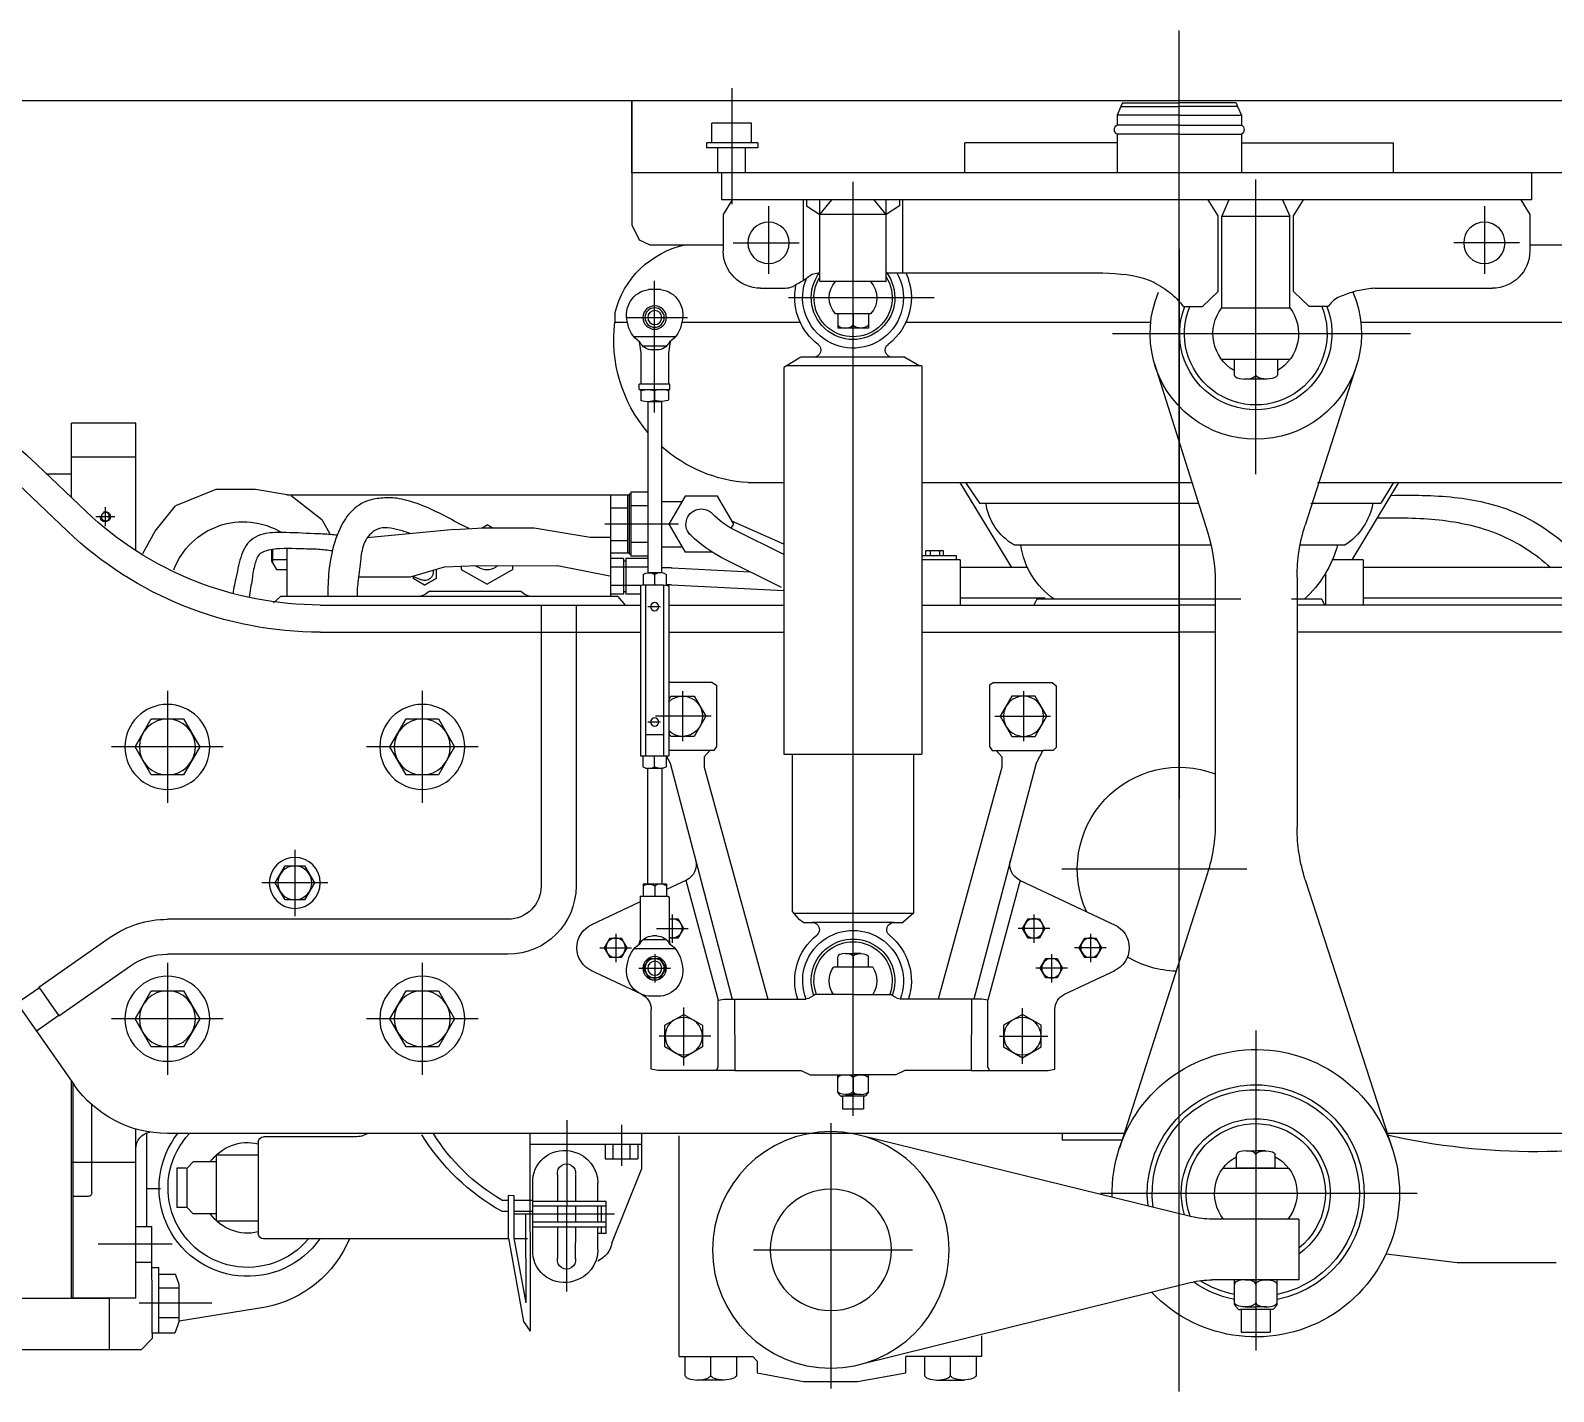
# Model space of a CAD drawing. Extents: x 39751 to 116307, y -36149 to -14965.
# Drawn here: x 108969 to 109866, y -21160 to -20359 of the extents above; entities that cross this region are included whole.
import ezdxf

# ---------------------------------------------------------------- set-up
doc = ezdxf.new("R2010")
doc.units = 0
doc.header["$LTSCALE"] = 1500
doc.linetypes.add('CENTER2', pattern=[0.72, 0.6, -0.05, 0.02, -0.05])
for name, color, linetype in [('01', 7, 'Continuous'), ('confine7', 4, 'CENTER2'), ('confinea', 3, 'Continuous'), ('LAYER0', 7, 'Continuous')]:
    doc.layers.add(name, color=color, linetype=linetype)
doc.layers.add('AM_0', color=7, linetype='Continuous', lineweight=30)

# ---------------------------------------------------------------- blocks, each defined once
blk = doc.blocks.new('A$C4E333B14')
at = {"layer": '01'}
for p, q in [((1832.35, 1019.17), (1830.07, 1014.14)), ((1866.67, 1014.14), (1830.07, 1014.14)), ((1830.07, 1014.14), (1830.07, 1008.27)), ((1833.23, 1021.27), (1832.35, 1019.17)), ((1832.35, 1019.17), (1866.67, 1019.17)), ((1833.23, 1021.27), (1866.67, 1021.27)), ((1900.1, 1021.27), (1866.67, 1021.27)), ((1900.98, 1019.17), (1866.67, 1019.17)), ((1866.67, 1014.14), (1903.26, 1014.14)), ((1900.1, 1021.27), (1900.98, 1019.17)), ((1900.98, 1019.17), (1903.26, 1014.14)), ((1903.26, 1014.14), (1903.26, 1008.27)), ((1866.67, 1008.27), (1830.07, 1008.27)), ((1866.67, 1008.27), (1903.26, 1008.27)), ((2118.35, 997.84), (2118.35, 1009.29)), ((2118.35, 1009.29), (2141.7, 1009.29)), ((2141.7, 997.84), (2141.7, 1009.29)), ((1830.07, 997.83), (1740.49, 997.83)), ((1740.49, 980.18), (1740.49, 997.83)), ((1866.67, 1002.82), (1830.07, 1002.82)), ((1830.07, 1002.82), (1830.07, 980.18)), ((1866.67, 1002.82), (1903.26, 1002.82)), ((1903.26, 1002.82), (1903.26, 980.18)), ((1903.26, 997.83), (1992.84, 997.83)), ((1992.84, 980.18), (1992.84, 997.83)), ((2114.76, 997.84), (2114.76, 994.8)), ((2114.76, 997.84), (2144.82, 997.84)), ((2144.82, 997.84), (2144.82, 994.8)), ((2114.76, 994.8), (2144.82, 994.8)), ((2121.98, 980.18), (2121.98, 994.8)), ((2138.2, 980.18), (2138.2, 994.8)), ((1545.21, 980.18), (2188.75, 980.18)), ((1659.42, 980.18), (1659.42, 964.25)), ((2136.05, 980.18), (2136.05, 964.25)), ((2188.75, 980.18), (2188.75, 949.58)), ((1659.42, 964.25), (2136.05, 964.25)), ((1665.63, 964.2), (1660.38, 955.61)), ((1799.47, 954.76), (1793.54, 964.25)), ((1805.87, 964.2), (1801.58, 954.66)), ((1837.4, 964.2), (1841.7, 954.66)), ((1843.81, 954.76), (1849.74, 964.25)), ((2029.44, 921.23), (2029.44, 964.25)), ((2031.31, 964.25), (2031.31, 960.62)), ((2031.31, 960.62), (2039.19, 955.61)), ((2039.19, 916.17), (2039.19, 964.25)), ((2039.19, 955.61), (2046.14, 964.25)), ((2078.11, 955.61), (2071.15, 964.25)), ((2078.11, 916.25), (2078.11, 964.25)), ((2085.98, 960.62), (2078.11, 955.61)), ((2085.98, 964.25), (2085.98, 960.62)), ((2087.86, 916.88), (2087.86, 964.25)), ((2129.84, 964.2), (2135.09, 955.61)), ((1660.38, 955.61), (1660.38, 934.2)), ((1799.47, 910.31), (1799.47, 954.76)), ((1801.58, 900.73), (1801.58, 954.66)), ((1841.7, 954.66), (1801.58, 954.66)), ((1841.7, 900.73), (1841.7, 954.66)), ((1843.81, 910.31), (1843.81, 954.76)), ((2039.19, 955.61), (2078.11, 955.61)), ((2135.09, 955.61), (2135.09, 934.2)), ((2188.75, 949.58), (2184.55, 940.77)), ((1660.38, 937.84), (1555.27, 937.84)), ((2178.27, 937.84), (2135.09, 937.84)), ((2184.55, 940.77), (2178.27, 937.84)), ((2039.19, 921.23), (1911.6, 921.23)), ((2039.19, 916.17), (2078.11, 916.25)), ((2079.17, 921.23), (2078.11, 921.23)), ((1751.5, 912.2), (1682.38, 912.2)), ((1790.28, 901.46), (1799.47, 910.31)), ((1852.99, 901.46), (1843.81, 910.31)), ((2113.09, 912.2), (2099.79, 912.2)), ((2171.73, 911.43), (2179.09, 911.43)), ((1778.94, 901.46), (1790.28, 901.46)), ((1841.7, 900.73), (1801.58, 900.73)), ((1864.34, 901.46), (1852.99, 901.46)), ((2048.34, 897.07), (2068.96, 897.07)), ((2049.62, 897.07), (2049.62, 888.73)), ((2058.65, 897.07), (2058.65, 888.73)), ((2067.68, 897.07), (2067.68, 888.73)), ((2198.81, 897.38), (2198.81, 892.14)), ((1759.81, 892.14), (1535.57, 892.14)), ((2027.54, 892.14), (1883.47, 892.14)), ((2049.62, 888.73), (2067.68, 888.73)), ((2159.46, 892.14), (2089.76, 892.14)), ((2198.81, 892.14), (2191.36, 892.14)), ((2163.25, 883.59), (2187.57, 883.59)), ((2166.29, 880.71), (2167.34, 874.18)), ((2184.53, 880.71), (2183.49, 874.18)), ((2186.34, 883.59), (2186.79, 883.4)), ((1801.58, 870.24), (1841.7, 870.24)), ((1808.88, 870.24), (1808.88, 861.23)), ((1821.64, 858.76), (1821.64, 870.24)), ((1834.4, 870.24), (1834.4, 861.23)), ((2028.17, 871.61), (2019.28, 866.46)), ((2028.17, 871.61), (2035.52, 871.61)), ((2035.52, 871.61), (2081.77, 871.61)), ((2081.77, 871.61), (2089.13, 871.61)), ((2089.38, 871.61), (2099.43, 865.62)), ((2167.34, 874.18), (2167.34, 855.7)), ((2168.46, 878.15), (2182.36, 878.15)), ((2174.12, 875.89), (2176.71, 875.89)), ((2183.49, 874.18), (2183.49, 855.7)), ((1761.93, 868.1), (1792.56, 772.69)), ((1881.24, 867.74), (1850.08, 768.91)), ((2018.08, 866.46), (2018.08, 637.94)), ((2018.08, 866.46), (2098.02, 866.46)), ((2099.43, 865.62), (2099.43, 637.94)), ((1814.92, 858.76), (1828.49, 858.76)), ((2184.45, 852.55), (2166.54, 852.55)), ((2167.34, 852.55), (2167.34, 846.44)), ((2175.5, 852.55), (2175.5, 846.44)), ((2183.49, 852.55), (2183.49, 846.21)), ((2171.33, 845.61), (2171.33, 744.64)), ((2179.57, 845.61), (2171.42, 845.61)), ((2179.49, 845.61), (2179.49, 744.64)), ((2480.67, 757.74), (2480.67, 832.75)), ((2480.67, 832.75), (2518.67, 832.75)), ((2518.67, 789.07), (2518.67, 832.75)), ((2480.67, 812.75), (2518.67, 812.75)), ((2509.97, 780.81), (2539.01, 808.41)), ((1785.24, 797.81), (1613.13, 797.81)), ((1737.62, 797.81), (1765.12, 752.27)), ((1740.58, 797.81), (1748.12, 785.66)), ((2018.08, 797.81), (1859.2, 797.81)), ((1995.71, 797.81), (1965.49, 747.77)), ((1992.54, 797.81), (1984.16, 785.66)), ((2120.41, 797.81), (2099.43, 797.81)), ((2518.67, 802.75), (2533.06, 802.75)), ((2128.89, 773.35), (2138.44, 789.88)), ((2138.44, 789.88), (2157.53, 789.88)), ((2157.53, 789.88), (2167.08, 773.35)), ((2179.49, 792.1), (2189.48, 792.1)), ((2189.48, 792.1), (2189.48, 754.59)), ((2189.48, 790.96), (2190.39, 790.96)), ((2190.39, 790.96), (2190.39, 755.73)), ((2190.39, 790.38), (2391.93, 790.38)), ((2191.22, 756.31), (2191.22, 790.38)), ((2201.38, 790.38), (2201.38, 730.75)), ((2343.24, 790.38), (2391.93, 790.38)), ((2521, 769.21), (2550.03, 796.81)), ((1789.21, 785.66), (1748.12, 785.66)), ((1984.16, 785.66), (1855.36, 785.66)), ((2171.33, 786.73), (2159.36, 786.73)), ((2179.49, 784.19), (2189.48, 784.19)), ((2201.38, 782.92), (2191.22, 782.92)), ((2099.43, 761.49), (2129.91, 775.12)), ((2130.3, 770.91), (2128.89, 773.35)), ((2167.08, 773.35), (2157.53, 756.81)), ((2270.99, 771.1), (2274.07, 772.87)), ((2277.21, 771.06), (2274.07, 772.87)), ((2284.6, 770.71), (2290.38, 773.58)), ((2099.43, 755.52), (2127.8, 769.58)), ((2179.49, 762.5), (2189.48, 762.5)), ((2201.38, 763.77), (2191.22, 763.77)), ((1795.52, 761.13), (1769.09, 761.13)), ((1963.88, 761.13), (1847.97, 761.13)), ((1997.73, 752.27), (1997.73, 754.65)), ((1997.73, 754.65), (2018.08, 754.65)), ((2005.35, 754.65), (2005.35, 757.58)), ((2005.35, 757.58), (2015.83, 757.58)), ((2007.86, 757.58), (2007.86, 754.65)), ((2013.31, 757.58), (2013.31, 754.65)), ((2015.83, 754.65), (2015.83, 757.58)), ((2100.68, 736.05), (2135.79, 753.45)), ((2141.46, 756.81), (2157.53, 756.81)), ((2171.33, 759.96), (2159.36, 759.96)), ((2179.46, 753.06), (2192.32, 753.09)), ((2179.49, 754.59), (2189.48, 754.59)), ((2189.48, 755.73), (2190.39, 755.73)), ((2190.39, 756.31), (2201.38, 756.31)), ((2192.32, 753.09), (2192.34, 732.1)), ((2193.76, 753.09), (2201.38, 753.09)), ((2193.76, 753.09), (2193.76, 732.1)), ((2391.93, 758.98), (2391.93, 730.75)), ((2400.22, 758.47), (2400.22, 750.47)), ((2400.82, 758.37), (2400.82, 751.48)), ((1615.48, 747.77), (1758.48, 747.77)), ((1758.48, 752.27), (1776.6, 752.27)), ((1758.48, 752.27), (1758.48, 725.75)), ((1758.48, 752.27), (1758.48, 726.07)), ((1780.53, 744.58), (1780.53, 725.75)), ((1780.53, 744.58), (1780.53, 726.07)), ((1955.94, 747.77), (1995.66, 747.77)), ((1995.66, 752.27), (2018.08, 752.27)), ((1995.66, 752.27), (1995.66, 725.75)), ((2165.01, 747.57), (2119.25, 745.26)), ((2165.77, 747.58), (2171.33, 747.58)), ((2171.33, 744.64), (2179.49, 744.64)), ((2175.41, 744.64), (2175.41, 737.61)), ((2179.46, 747.98), (2201.38, 747.98)), ((2192.34, 751.55), (2193.76, 751.55)), ((2258.95, 746.69), (2258.95, 748.85)), ((2258.95, 746.69), (2269.49, 740.6)), ((2289.18, 746.69), (2274.07, 737.96)), ((2278.07, 747.36), (2281.15, 748.89)), ((2289.18, 748.61), (2289.18, 746.69)), ((2304.05, 746.78), (2304.05, 741.32)), ((2391.93, 752.43), (2400.22, 752.43)), ((2397.96, 746.71), (2391.93, 746.71)), ((2400.82, 751.48), (2397.96, 746.71)), ((1797.34, 742.12), (1797.34, 594.88)), ((1845.46, 738.84), (1845.46, 597.93)), ((2165.52, 737.58), (2099.43, 734.25)), ((2165.77, 737.58), (2168.61, 737.58)), ((2170.29, 737.61), (2167.09, 737.12)), ((2167.09, 737.12), (2167.09, 636.99)), ((2168.61, 743.8), (2168.61, 737.35)), ((2170.29, 737.61), (2170.29, 636.99)), ((2182.21, 737.61), (2170.29, 737.61)), ((2180.53, 636.99), (2180.53, 737.61)), ((2182.21, 743.8), (2182.21, 737.61)), ((2182.21, 737.61), (2183.73, 737.12)), ((2183.52, 737.19), (2201.38, 737.19)), ((2183.73, 737.12), (2183.73, 636.99)), ((2267.18, 741.94), (2274.07, 737.96)), ((2304.05, 741.59), (2304.05, 741.32)), ((2310.76, 737.45), (2304.05, 741.32)), ((2304.05, 741.32), (2310.76, 737.45)), ((2310.76, 737.45), (2317.47, 741.32)), ((2317.93, 742.72), (2312.64, 740.57)), ((2317.47, 742.86), (2317.47, 741.32)), ((1615.48, 729.77), (1758.48, 729.77)), ((1782.85, 729.15), (1781.15, 725.75)), ((1782.85, 729.15), (1800.61, 729.15)), ((1830.46, 729.15), (1950.49, 729.15)), ((1945.59, 729.77), (1995.66, 729.77)), ((1950.49, 729.15), (1952.18, 725.75)), ((2183.73, 732.1), (2192.34, 732.1)), ((2192.34, 733.62), (2193.76, 733.62)), ((2197.01, 730.75), (2192.8, 725.75)), ((2193.76, 732.1), (2201.38, 732.1)), ((2197.01, 730.75), (2357.67, 730.75)), ((2254.17, 733.75), (2308.17, 733.75)), ((2357.67, 730.75), (2395.67, 730.75)), ((2395.67, 730.75), (2399.67, 727.14)), ((1361.17, 725.75), (1797.34, 725.75)), ((1845.46, 725.75), (1866.67, 725.75)), ((2018.08, 725.75), (1866.67, 725.75)), ((2167.09, 725.75), (2099.43, 725.75)), ((2372.17, 725.75), (2183.73, 725.75)), ((2221.67, 725.75), (2221.67, 709.75)), ((2242.24, 725.75), (2242.24, 709.75)), ((1361.17, 709.75), (1797.34, 709.75)), ((1845.46, 709.75), (1866.67, 709.75)), ((2018.08, 709.75), (1866.67, 709.75)), ((2167.09, 709.75), (2099.43, 709.75)), ((2372.17, 709.75), (2183.73, 709.75)), ((2221.67, 709.75), (2221.67, 560.25)), ((2242.24, 709.75), (2242.24, 560.25)), ((1941.55, 680.07), (1939.03, 678.28)), ((1939.03, 678.28), (1939.03, 660.28)), ((1958.33, 680.07), (1941.55, 680.07)), ((1975.77, 680.07), (1958.33, 680.07)), ((1975.77, 680.07), (1978.29, 678.57)), ((1978.29, 678.57), (1978.29, 660.28)), ((2141.52, 680.07), (2139.01, 678.57)), ((2139.01, 678.57), (2139.01, 660.28)), ((2141.52, 680.07), (2158.97, 680.07)), ((2158.97, 680.07), (2167.09, 680.07)), ((1939.03, 660.28), (1939.03, 641.99)), ((1978.29, 660.28), (1978.29, 642.56)), ((2139.01, 660.28), (2139.01, 642.56)), ((2180.53, 649.65), (2170.29, 649.65)), ((1939.03, 641.99), (1940.88, 640.15)), ((1940.88, 640.15), (1946.92, 640.15)), ((1958.33, 640.15), (1946.92, 640.15)), ((1946.92, 640.15), (1950.95, 632.77)), ((1974.43, 640.15), (1958.33, 640.15)), ((1974.43, 640.15), (1971.08, 636.46)), ((1971.08, 636.46), (1971.08, 630.42)), ((1976.78, 640.15), (1974.43, 640.15)), ((1978.29, 642.56), (1976.78, 640.15)), ((2099.43, 637.94), (2018.08, 637.94)), ((2023.12, 637.94), (2023.12, 544.39)), ((2094.39, 637.94), (2094.39, 545.44)), ((2139.01, 642.56), (2140.52, 640.15)), ((2140.52, 640.15), (2142.86, 640.15)), ((2142.86, 640.15), (2146.22, 636.46)), ((2142.86, 640.15), (2158.97, 640.15)), ((2146.22, 636.46), (2146.22, 630.42)), ((2158.97, 640.15), (2167.09, 640.15)), ((2168.65, 636.99), (2166.35, 632.77)), ((2183.73, 636.99), (2167.09, 636.99)), ((2168.53, 630.53), (2168.53, 636.99)), ((2175.41, 630.49), (2175.41, 636.99)), ((2182.29, 636.99), (2182.29, 630.53)), ((1950.95, 632.77), (1987.5, 493.86)), ((1971.08, 630.42), (2008.59, 493.86)), ((2146.22, 630.42), (2108.7, 493.86)), ((2166.35, 632.77), (2129.8, 493.86)), ((2171.25, 629.65), (2171.25, 561.41)), ((2179.49, 629.65), (2171.33, 629.65)), ((2179.57, 629.65), (2179.57, 561.41)), ((1850.23, 567.41), (1901.9, 406.17)), ((1792.48, 564.09), (1741.12, 405.38)), ((1960.61, 563.92), (1904.3, 537.36)), ((1960.22, 563.74), (1979.3, 493.19)), ((2157.07, 563.74), (2138, 493.19)), ((2156.69, 563.92), (2168.53, 558.33)), ((2168.53, 561.41), (2168.53, 554.37)), ((2168.53, 561.41), (2182.13, 561.41)), ((2175.33, 560.57), (2175.33, 554.37)), ((2182.13, 561.41), (2182.13, 554.37)), ((2367.65, 562.25), (2406.68, 562.25)), ((2167.57, 554.37), (2166.69, 553.73)), ((2166.69, 528.69), (2166.69, 553.73)), ((2183.97, 554.37), (2167.57, 554.37)), ((2183.97, 554.37), (2183.97, 528.77)), ((2183.97, 551.05), (2213, 537.36)), ((2023.12, 544.39), (2029.43, 538.92)), ((2093.55, 544.39), (2023.12, 544.39)), ((2034.64, 538.92), (2029.43, 538.92)), ((2034.64, 538.92), (2082.66, 538.92)), ((2087.87, 538.92), (2082.66, 538.92)), ((2091.02, 541.23), (2087.66, 538.92)), ((2094.39, 545.44), (2091.02, 541.23)), ((2261.67, 540.82), (2462.17, 540.82)), ((2174.12, 531.03), (2176.71, 531.03)), ((2537.75, 500.84), (2495.75, 530.24)), ((2054.13, 520.66), (2058.65, 520.66)), ((2063.16, 520.66), (2058.65, 520.66)), ((2163.25, 523.33), (2187.57, 523.33)), ((2166.29, 526.21), (2166.69, 528.71)), ((2168.46, 528.77), (2182.36, 528.77)), ((2183.97, 528.77), (2184.69, 526.21)), ((2261.67, 520.25), (2462.17, 520.25)), ((2576.42, 528.03), (2517.07, 443.35)), ((2047.06, 512.54), (2070.24, 512.54)), ((2049.62, 512.54), (2049.62, 518.75)), ((2049.62, 512.54), (2067.68, 512.54)), ((2058.65, 518.75), (2058.65, 512.54)), ((2067.68, 512.54), (2067.68, 518.75)), ((2525.96, 483.99), (2483.95, 513.39)), ((1934.14, 496.68), (1904.3, 510.75)), ((2183.16, 496.68), (2213, 510.75)), ((1979.3, 493.19), (1982.78, 493.86)), ((1979.3, 453.93), (1979.3, 493.19)), ((1982.78, 493.86), (2030.93, 493.86)), ((1988.97, 493.86), (1989.11, 451.78)), ((2058.65, 496.61), (2036.36, 496.61)), ((2058.65, 496.61), (2080.93, 496.61)), ((2134.51, 493.86), (2086.36, 493.86)), ((2128.33, 493.86), (2128.19, 451.78)), ((2138, 493.19), (2134.51, 493.86)), ((2138, 453.93), (2138, 493.19)), ((2171.73, 495.49), (2179.09, 495.49)), ((2537.75, 500.84), (2525.96, 483.99)), ((2537.52, 500.52), (2550.63, 491.35)), ((1939.87, 472.05), (1939.87, 487.63)), ((2177.42, 472.05), (2177.42, 487.63)), ((2526.06, 484.13), (2539.17, 474.96)), ((1939.87, 452.68), (1939.87, 472.05)), ((2177.42, 452.68), (2177.42, 472.05)), ((1943.84, 451.78), (1939.87, 452.68)), ((1958.33, 451.78), (1943.84, 451.78)), ((1978.39, 451.78), (1958.33, 451.78)), ((1978.39, 451.78), (1979.3, 453.93)), ((1989.11, 451.78), (1978.39, 451.78)), ((1989.11, 451.78), (2028.12, 451.78)), ((2028.12, 451.78), (2033.48, 449.23)), ((2033.48, 449.23), (2058.65, 449.23)), ((2049.62, 438.77), (2049.62, 449.23)), ((2054.13, 449.23), (2058.65, 449.23)), ((2083.81, 449.23), (2058.65, 449.23)), ((2063.16, 449.23), (2058.65, 449.23)), ((2067.68, 438.77), (2067.68, 449.23)), ((2089.18, 451.78), (2083.81, 449.23)), ((2128.19, 451.78), (2089.18, 451.78)), ((2128.19, 451.78), (2138.91, 451.78)), ((2138.91, 451.78), (2138, 453.93)), ((2138.91, 451.78), (2158.97, 451.78)), ((2158.97, 451.78), (2173.46, 451.78)), ((2173.46, 451.78), (2177.42, 452.68)), ((2058.65, 447.32), (2058.65, 439.68)), ((2517.67, 317.75), (2517.67, 444.21)), ((2518.67, 317.75), (2518.67, 445.64)), ((2052, 436.66), (2065.29, 436.66)), ((2052.5, 436.66), (2052.5, 429.17)), ((2054.13, 437.76), (2058.65, 437.76)), ((2063.16, 437.76), (2058.65, 437.76)), ((2064.8, 436.66), (2064.8, 429.17)), ((2506.67, 379.75), (2506.67, 431.67)), ((2064.8, 429.17), (2052.5, 429.17)), ((1271.17, 414.75), (1744.15, 414.75)), ((1859.35, 365.77), (2054.99, 413.79)), ((1899.15, 414.75), (2462.17, 414.75)), ((1935.67, 414.75), (1935.67, 410.75)), ((2160.98, 283.49), (2160.98, 413.33)), ((2351.67, 412.75), (2405.67, 412.75)), ((2373.4, 412.75), (2405.67, 412.75)), ((2474.53, 415.39), (2474.53, 359.96)), ((2480.67, 317.75), (2480.67, 417.36)), ((2480.67, 317.75), (2480.67, 417.36)), ((1815.93, 404.62), (1821.64, 404.62)), ((1827.35, 404.62), (1821.64, 404.62)), ((1900.43, 410.75), (1935.67, 410.75)), ((2408.67, 409.75), (2408.67, 355.75)), ((2408.67, 409.75), (2408.67, 355.75)), ((1810.21, 394.34), (1810.21, 402.19)), ((1821.64, 402.19), (1821.64, 394.34)), ((1833.06, 394.34), (1833.06, 402.19)), ((2433.26, 402.19), (2408.67, 402.19)), ((2433.26, 363.31), (2433.26, 402.19)), ((2433.26, 397.98), (2446.94, 397.98)), ((2450.6, 394.32), (2446.94, 397.98)), ((2480.67, 397.75), (2518.67, 397.75)), ((1840.64, 394.34), (1802.31, 394.34)), ((1810.21, 394.34), (1833.06, 394.34)), ((2247.17, 344.15), (2247.17, 387.64)), ((2450.6, 371.19), (2450.6, 394.32)), ((2451.08, 394.39), (2456.69, 394.39)), ((2456.69, 394.39), (2456.69, 371.12)), ((2258.18, 378.07), (2261.49, 378.34)), ((2508.67, 377.75), (2517.67, 377.75)), ((2258.18, 368.95), (2247.26, 368.95)), ((2258.18, 375.58), (2247.28, 375.58)), ((2265.43, 375.58), (2261.49, 375.58)), ((2265.43, 368.95), (2261.49, 368.95)), ((2433.26, 367.53), (2446.94, 367.53)), ((2450.6, 371.19), (2446.94, 367.53)), ((2450.6, 371.19), (2456.69, 371.16)), ((1796.39, 364.33), (1796.39, 328.6)), ((1796.39, 364.33), (1847.44, 364.33)), ((2433.26, 363.31), (2408.67, 363.31)), ((2471.11, 297.17), (2471.35, 359.96)), ((2480.67, 359.96), (2471.35, 359.96)), ((2250.24, 352.75), (2258.17, 352.75)), ((2261.44, 352.75), (2405.67, 352.75)), ((2480.67, 349.89), (2471.32, 349.89)), ((2455.24, 325.77), (2457.35, 331.89)), ((2467.2, 331.89), (2457.35, 331.89)), ((2471.35, 335.78), (2467.2, 335.78)), ((2467.2, 297.17), (2467.2, 335.78)), ((2480.67, 338.99), (2471.35, 338.99)), ((1796.39, 328.6), (1847.38, 328.6)), ((1809.07, 314.05), (1809.07, 328.6)), ((1815.35, 328.6), (1821.64, 328.6)), ((1827.92, 328.6), (1821.64, 328.6)), ((1821.64, 325.93), (1821.64, 315.31)), ((1834.21, 314.05), (1834.21, 328.6)), ((1859.41, 327.13), (2054.99, 278.67)), ((2455.24, 304.28), (2455.24, 325.77)), ((2467.2, 323.82), (2455.24, 323.82)), ((2480.67, 317.75), (2517.67, 317.75)), ((2480.67, 317.75), (2518.67, 317.75)), ((2563.9, 317.75), (2496.5, 317.75)), ((2496.5, 317.75), (2496.5, 287.68)), ((1812.39, 311.11), (1830.89, 311.11)), ((1813.08, 311.11), (1813.08, 297.78)), ((1815.35, 312.64), (1821.64, 312.64)), ((1827.92, 312.64), (1821.64, 312.64)), ((1830.2, 311.11), (1830.2, 297.78)), ((2404.2, 312.58), (2455.24, 304.28)), ((2455.24, 306.24), (2467.2, 306.24)), ((1830.2, 297.78), (1813.08, 297.78)), ((2455.24, 304.28), (2457.7, 297.17)), ((2457.7, 297.17), (2471.11, 297.17)), ((2471.11, 297.17), (2471.11, 294.03)), ((1982.82, 283.49), (1982.82, 295.65)), ((2477.46, 287.68), (2471.11, 294.03)), ((2556.57, 287.68), (2477.46, 287.68)), ((1982.82, 283.49), (2027.61, 283.49)), ((1986.1, 283.49), (1986.1, 272.57)), ((2001.37, 272.57), (2001.37, 283.49)), ((2016.64, 283.49), (2016.64, 272.57)), ((2027.61, 273.97), (2027.61, 283.49)), ((2117.7, 283.49), (2115.02, 280.8)), ((2115.02, 280.8), (2115.02, 273.82)), ((2160.98, 283.49), (2117.7, 283.49)), ((2127.16, 283.49), (2127.16, 272.57)), ((2142.43, 272.57), (2142.43, 283.49)), ((2157.7, 283.49), (2157.7, 272.57)), ((2009.29, 269.65), (1993.21, 269.65)), ((2055.96, 268.72), (2027.61, 273.97)), ((2115.02, 273.82), (2087.84, 268.72)), ((2134.52, 269.65), (2150.59, 269.65)), ((2087.84, 268.72), (2055.96, 268.72))]:
    blk.add_line(p, q, dxfattribs=at)
for points in [[(1971.97, 660.28), (1965.15, 648.47), (1951.51, 648.47), (1944.69, 660.28), (1951.51, 672.09), (1965.15, 672.09)], [(2302.64, 658.75), (2293.11, 642.25), (2302.64, 625.75), (2321.69, 625.75), (2331.22, 642.25), (2321.69, 658.75)], [(2452.64, 658.75), (2443.11, 642.25), (2452.64, 625.75), (2471.69, 625.75), (2481.22, 642.25), (2471.69, 658.75)], [(2381.39, 572.25), (2375.62, 562.25), (2381.39, 552.25), (2392.94, 552.25), (2398.71, 562.25), (2392.94, 572.25)], [(1948.99, 541.17), (1945.7, 535.46), (1948.99, 529.76), (1955.58, 529.76), (1958.88, 535.46), (1955.58, 541.17)], [(1915.67, 529.76), (1912.37, 524.06), (1915.67, 518.35), (1922.26, 518.35), (1925.55, 524.06), (1922.26, 529.76)], [(2195.04, 529.76), (2191.74, 524.06), (2195.04, 518.35), (2201.63, 518.35), (2204.93, 524.06), (2201.63, 529.76)], [(1938.59, 517.69), (1935.29, 511.98), (1938.59, 506.27), (1945.18, 506.27), (1948.48, 511.98), (1945.18, 517.69)], [(2172.12, 517.69), (2168.82, 511.98), (2172.12, 506.27), (2178.71, 506.27), (2182, 511.98), (2178.71, 517.69)], [(2302.64, 498.75), (2293.11, 482.25), (2302.64, 465.75), (2321.69, 465.75), (2331.22, 482.25), (2321.69, 498.75)], [(2452.64, 498.75), (2443.11, 482.25), (2452.64, 465.75), (2471.69, 465.75), (2481.22, 482.25), (2471.69, 498.75)], [(1970.07, 465.66), (1959, 459.26), (1947.93, 465.66), (1947.93, 478.44), (1959, 484.84), (1970.07, 478.44)], [(2147.23, 465.66), (2158.3, 459.26), (2169.37, 465.66), (2169.37, 478.44), (2158.3, 484.84), (2147.23, 478.44)]]:
    blk.add_lwpolyline(points, close=True, dxfattribs=at)
for points in [[(2167.09, 669.84), (2165.79, 672.09), (2152.15, 672.09), (2145.33, 660.28), (2152.15, 648.47), (2165.79, 648.47), (2167.09, 650.72)], [(2166.69, 541.17), (2161.71, 541.17), (2158.42, 535.46), (2161.71, 529.76), (2166.69, 529.76)]]:
    blk.add_lwpolyline(points, dxfattribs=at)
for centre, radius in [((1687.1, 938.91), 12.18), ((2108.38, 938.91), 12.18), ((2175.41, 894.95), 6.88), ((2175.41, 894.95), 5.68), ((2175.32, 894.94), 4.14), ((2498.67, 777.75), 2.5), ((2175.41, 724.8), 2.4), ((1958.33, 660.28), 11.81), ((2312.17, 642.25), 25), ((2462.17, 642.25), 25), ((2175.41, 656.93), 2.4), ((2312.17, 642.25), 16.5), ((2462.17, 642.25), 16.5), ((2387.17, 562.25), 15), ((2387.17, 562.25), 10), ((1952.29, 535.46), 5.71), ((1918.96, 524.06), 5.71), ((2198.34, 524.06), 5.71), ((1941.89, 511.98), 5.71), ((2175.41, 511.97), 6.88), ((2175.41, 511.97), 5.68), ((2175.32, 511.98), 4.14), ((2312.17, 482.25), 25), ((2462.17, 482.25), 25), ((2312.17, 482.25), 16.5), ((2462.17, 482.25), 16.5), ((1959, 472.05), 11), ((2158.3, 472.05), 11), ((2071.73, 346.23), 69.6), ((2071.73, 346.23), 35.73)]:
    blk.add_circle(centre, radius, dxfattribs=at)
for centre, radius, start, end in [((1831.64, 1005.55), 3.15, 119.99643, 240.00356), ((1901.69, 1005.55), 3.15, 299.99644, 60.00357), ((1682.38, 934.2), 22, 180.00001, 270), ((2113.09, 934.2), 22, 270, 359.99999), ((2146.14, 884.76), 54.16, 13.47974, 78.56029), ((2058.65, 906.62), 34.31, 154.80417, 233.10483), ((2058.65, 906.62), 29.66, 150.49615, 23.17068), ((2058.65, 906.62), 24.6, 142.30618, 37.69382), ((2058.65, 906.62), 23, 147.8063, 32.1937), ((2058.65, 906.62), 14.05, 137.07877, 222.80894), ((2058.65, 906.62), 14.05, 317.19106, 43.17333), ((2058.65, 906.62), 34.31, 6.91067, 13.12657), ((1821.64, 885.48), 62.19, 156.82191, 23.17809), ((2058.65, 906.62), 34.31, 306.89517, 8.56959), ((2173.83, 896.56), 15.02, 98.04553, 196.74984), ((2176.99, 896.56), 15.02, 343.25018, 81.95448), ((1821.64, 885.48), 44.78, 159.0925, 20.9075), ((1821.64, 885.48), 41.96, 157.61684, 22.38316), ((1821.64, 885.48), 25.19, 142.76629, 239.56409), ((1821.64, 885.48), 25.19, 300.43591, 37.23368), ((2780.17, 554.75), 350, 90, 133.55321), ((2175.77, 894.25), 16.44, 187.06127, 236.64806), ((2115.32, 881.79), 84.13, 319.7104, 7.06702), ((2175.05, 894.25), 16.44, 303.35195, 352.93874), ((2035.52, 875.81), 4.2, 270, 53.10483), ((2081.77, 875.81), 4.2, 126.89517, 270), ((2174.12, 884.1), 8.21, 205.84672, 270.00001), ((2176.71, 884.1), 8.21, 270.00001, 334.15329), ((2115.32, 881.79), 84.13, 273.47227, 311.74343), ((1789.03, 792.14), 36.86, 190.1251, 237.255), ((1947.22, 790.15), 33.47, 299.86172, 352.23059), ((2147.99, 773.35), 9, 311.68887, 135.93252), ((2372.17, 925.75), 200, 270, 313.55321), ((2498.67, 777.75), 3, 68.10608, 9.19241), ((1697.34, 742.12), 100, 360, 17.79657), ((2105.59, 814.38), 50, 296.36774, 315.93252), ((1945.46, 738.84), 100, 162.50232, 180), ((2094.93, 828.98), 85.87, 298.41324, 313.4335), ((2372.17, 925.75), 216, 270, 313.55321), ((1838.52, 779.07), 67.48, 195.41495, 227.70757), ((1913.88, 767.35), 46.39, 304.58167, 352.29581), ((2165.77, 732.58), 15, 90, 92.89343), ((2274.07, 755.41), 9, 226.49477, 296.44377), ((2310.73, 745.19), 5, 167.62724, 292.47841), ((2165.77, 732.58), 5, 90, 92.89343), ((2247.02, 740.75), 10, 270, 315.573), ((2315.31, 740.75), 10, 224.427, 270), ((2158.97, 660.28), 11.81, 46.57115, 313.42885), ((1866.67, 570.25), 60, 335.48712, 110.69973), ((1697.34, 594.88), 100, 342.06498, 360), ((1945.46, 597.93), 100, 180, 197.77014), ((1956.34, 572.96), 10, 295.25077, 14.74356), ((2160.95, 572.96), 10, 165.25644, 244.74923), ((2261.67, 560.25), 40, 180, 270), ((2261.67, 560.25), 19.43, 180, 270), ((2034.64, 534.72), 4.2, 308.55619, 90), ((2082.66, 534.72), 4.2, 90, 231.44381), ((2165.01, 535.46), 5.71, 72.86993, 287.13007), ((2462.17, 482.25), 58.57, 55.01599, 90), ((1911.06, 524.06), 14.92, 113.55583, 246.44441), ((2058.65, 504.6), 34.31, 128.55619, 198.65855), ((2058.65, 504.6), 29.66, 338.80431, 201.19569), ((2058.65, 504.6), 24.6, 339.51069, 200.48931), ((2058.65, 504.6), 34.31, 341.76624, 51.44381), ((2174.12, 522.82), 8.21, 89.99999, 154.15328), ((2176.71, 522.82), 8.21, 25.84671, 89.99999), ((2206.24, 524.06), 14.92, 293.55559, 66.44417), ((2058.65, 504.6), 23, 339.69187, 200.30813), ((2175.77, 512.67), 16.44, 123.35194, 172.93873), ((2175.05, 512.67), 16.44, 7.06126, 56.64805), ((2462.17, 482.25), 38, 55.01599, 90), ((1866.67, 570.25), 60, 271.78672, 300.56101), ((2058.65, 504.6), 14.05, 145.57032, 214.61956), ((2058.65, 504.6), 14.05, 325.38044, 34.42968), ((2173.83, 510.36), 15.02, 163.25016, 261.95447), ((2176.99, 510.36), 15.02, 278.04552, 16.74982), ((1929.87, 487.63), 10, 359.99999, 64.74923), ((2028.58, 505.23), 11.61, 281.70095, 312.09438), ((2088.72, 505.23), 11.61, 227.90562, 258.29905), ((2187.42, 487.63), 10, 115.25077, 180.00001), ((1821.64, 379.57), 84.56, 358.43147, 316.44335), ((1821.64, 379.57), 63.83, 353.25151, 258.64443), ((1821.64, 379.57), 60.98, 352.24193, 258.10454), ((2462.17, 481.75), 67, 270, 325.03267), ((1821.64, 379.57), 43.83, 343.05966, 234.82421), ((1821.64, 379.57), 40.97, 340.65259, 231.95508), ((2206.3, 476.45), 116.93, 300.376, 328.15111), ((2201.38, 482.73), 130.56, 299.37496, 328.24451), ((2351.67, 427.75), 15, 240.07357, 270), ((2414.99, 382.75), 52.09, 215.16609, 37.90435), ((2414.99, 382.75), 46.8, 219.87073, 43.1409), ((2405.67, 409.75), 3, 0, 90), ((2405.67, 409.75), 3, 0, 90), ((2470.67, 405.75), 10, 0, 78.95169), ((2470.67, 405.75), 10, 0, 78.95169), ((2414.99, 382.75), 26.68, 34.79074, 103.70779), ((1821.64, 379.57), 24.29, 118.05423, 218.86228), ((1821.64, 379.57), 24.29, 321.13772, 61.94579), ((2508.67, 379.75), 2, 180, 270), ((2414.99, 382.75), 26.68, 256.29221, 325.20926), ((1847.44, 414.33), 50, 270, 283.78967), ((2417.2, 378.63), 67.32, 202.61069, 258.86476), ((2405.67, 355.75), 3, 270, 0), ((2405.67, 355.75), 3, 270, 0), ((1821.64, 379.57), 60.98, 281.89546, 302.44155), ((1821.64, 379.57), 63.83, 281.35557, 305.14391), ((1847.38, 278.6), 50, 76.08264, 90)]:
    blk.add_arc(centre, radius, start, end, dxfattribs=at)
for centre, major_axis, ratio, start_param, end_param in [((2054.13, 891.16), (-4.51, 0), 0.53892, 0, 3.141593), ((1815.26, 861.23), (-6.38, 0), 0.386254, 0, 3.141593), ((2179.57, 851.71), (-4.08, 0), 0.2056, 3.141593, 6.283185), ((2171.42, 846.44), (4.08, 0), 0.2056, 3.141593, 6.283185), ((2178.81, 737.6), (-5, 5), 1, -1.28727, -0.283526), ((2172.01, 636.68), (5, -5), 1, -1.300229, -0.283526), ((2178.73, 554.37), (-5, 5), 1, -1.28727, -0.283526), ((2054.13, 518.75), (-4.52, 0), 0.424836, 3.141593, 6.283185), ((2054.13, 447.32), (-4.52, 0), 0.424836, 3.141593, 6.283185), ((2063.16, 439.68), (4.52, 0), 0.424836, 3.141593, 6.283185), ((1815.93, 402.19), (-5.71, 0), 0.424836, 3.141593, 6.283185), ((1815.35, 325.93), (-6.28, 0), 0.424836, 3.141593, 6.283185), ((1827.92, 315.31), (6.28, 0), 0.424836, 3.141593, 6.283185), ((1993.74, 272.57), (7.63, 0), 0.381311, 3.141593, 6.283185), ((2134.8, 272.57), (7.63, 0), 0.381311, 3.141593, 6.283185)]:
    blk.add_ellipse(centre, major_axis=major_axis, ratio=ratio, start_param=start_param, end_param=end_param, dxfattribs=at)
at = {"layer": '01', "extrusion": (0, 0, -1)}
for centre, major_axis, ratio, start_param, end_param in [((2063.16, 891.16), (4.51, 0), 0.53892, 0, 3.141593), ((1828.02, 861.23), (6.38, 0), 0.386254, 0, 3.141593), ((2171.42, 851.71), (4.08, 0), 0.2056, 3.141593, 6.283185), ((2179.57, 846.44), (-4.08, 0), 0.2056, 3.141593, 6.283185), ((2172.01, 737.6), (5, 5), 1, -1.28727, -0.283526), ((2178.81, 636.68), (-5, -5), 1, -1.300227, -0.283526), ((2171.93, 554.37), (5, 5), 1, -1.28727, -0.283526), ((2063.16, 518.75), (4.52, 0), 0.424836, 3.141593, 6.283185), ((2063.16, 447.32), (4.52, 0), 0.424836, 3.141593, 6.283185), ((2054.13, 439.68), (-4.52, 0), 0.424836, 3.141593, 6.283185), ((1827.35, 402.19), (5.71, 0), 0.424836, 3.141593, 6.283185), ((1827.92, 325.93), (6.28, 0), 0.424836, 3.141593, 6.283185), ((1815.35, 315.31), (-6.28, 0), 0.424836, 3.141593, 6.283185), ((2009.01, 272.57), (-7.63, 0), 0.381311, 3.141593, 6.283185), ((2150.06, 272.57), (-7.63, 0), 0.381311, 3.141593, 6.283185)]:
    blk.add_ellipse(centre, major_axis=major_axis, ratio=ratio, start_param=start_param, end_param=end_param, dxfattribs=at)
at = {"layer": '01'}
for points in [[(1911.6, 921.23), (1884.43, 916.91), (1873.99, 910.95), (1866.59, 904.26), (1864.34, 901.46)], [(2099.79, 912.2), (2095.31, 912.78), (2090.41, 915.43), (2087.22, 917.3), (2082.81, 920.42), (2078.98, 921.25)], [(1751.5, 912.2), (1760.86, 910.89), (1769.29, 908.34), (1776.69, 904.26), (1778.94, 901.46)], [(2049.62, 438.77), (2050.59, 437.51), (2051.53, 436.69), (2052, 436.66)], [(2067.68, 438.77), (2066.7, 437.51), (2065.76, 436.69), (2065.29, 436.66)], [(1809.07, 314.05), (1810.43, 312.29), (1811.74, 311.15), (1812.39, 311.11)], [(1834.21, 314.05), (1832.85, 312.29), (1831.54, 311.15), (1830.89, 311.11)]]:
    blk.add_spline(points, degree=3, dxfattribs=at)
for points, knots in [([(1742.15, 790.31), (1729.66, 790.51), (1705.16, 790.45), (1663.36, 781.51), (1638.19, 762.26), (1626.73, 748.13), (1626.44, 747.77)], [7.649184, 7.649184, 7.649184, 7.649184, 45.087722, 81.099259, 134.111204, 135.49257, 135.49257, 135.49257, 135.49257]), ([(2290.38, 773.58), (2298.29, 777.92), (2309.68, 784.17), (2326.99, 789.09), (2335.99, 788.85), (2346.52, 787.28), (2356.01, 779.84), (2362.49, 767.71), (2366.45, 753.62), (2367.66, 740.77), (2367.7, 733.27), (2367.67, 730.75)], [0, 0, 0, 0, 27.075107, 38.956317, 49.285322, 58.148422, 71.604614, 83.544587, 99.471434, 114.387153, 121.950065, 121.950065, 121.950065, 121.950065]), ([(1750.14, 777.08), (1737.99, 777.26), (1713.83, 777.13), (1677.9, 769.44), (1657.05, 755.97), (1647.96, 747.77)], [8.675632, 8.675632, 8.675632, 8.675632, 45.087722, 81.099259, 117.407205, 117.407205, 117.407205, 117.407205]), ([(2318.93, 767.75), (2321.09, 768.54), (2327.22, 770.48), (2338.42, 772.82), (2347.14, 763.03), (2348.52, 751.98), (2349.7, 741.48), (2350.67, 733.98), (2350.54, 730.75)], [22.39435, 22.39435, 22.39435, 22.39435, 29.704847, 43.08699, 52.896652, 62.913182, 75.387855, 85.125587, 85.125587, 85.125587, 85.125587]), ([(2362.28, 766.86), (2363.56, 767.01), (2368.01, 767.43), (2378.87, 767.79), (2392.03, 768.61), (2404.46, 768.35), (2413.99, 764.38), (2419.15, 755.81), (2421.33, 743.18), (2423.25, 735.79), (2423.51, 732.46)], [31.780171, 31.780171, 31.780171, 31.780171, 35.656322, 45.151658, 64.374454, 75.359339, 81.999524, 94.638342, 107.36637, 117.404324, 117.404324, 117.404324, 117.404324]), ([(2365.12, 757.6), (2367.86, 758.02), (2374.37, 758.71), (2386.32, 758.73), (2398.32, 759.45), (2408.52, 756.45), (2411.15, 749.12), (2412.39, 740.44), (2413.47, 733.81), (2414.06, 730.19)], [30.862887, 30.862887, 30.862887, 30.862887, 39.186263, 50.616978, 68.367028, 73.604003, 80.450446, 89.598332, 100.554713, 100.554713, 100.554713, 100.554713])]:
    blk.add_open_spline(points, degree=3, knots=knots, dxfattribs=at)
at = {"layer": 'confine7'}
for p, q in [((1866.67, 262.87), (1866.67, 1063.91)), ((2130.02, 1029.91), (2130.02, 961.69)), ((1821.64, 802.68), (1821.64, 976.13)), ((2058.65, 425.17), (2058.65, 974.9)), ((1687.1, 960.42), (1687.1, 920.63)), ((2108.38, 960.42), (2108.38, 920.63)), ((1666.36, 938.91), (1705.16, 938.91)), ((1866.67, 935.38), (1866.67, 611.55)), ((2129.11, 938.91), (2090.31, 938.91)), ((2175.41, 838.99), (2175.41, 916.49)), ((2010.95, 906.62), (2096.58, 906.62)), ((2191.89, 894.96), (2156.13, 894.96)), ((1905.96, 885.48), (1730.54, 885.48)), ((2166.54, 852.55), (2166.54, 855.7)), ((2166.54, 855.7), (2184.45, 855.7)), ((2184.45, 852.55), (2184.45, 855.7)), ((2498.67, 772.09), (2498.67, 783.41)), ((2161.35, 773.35), (2204.71, 773.35)), ((2493, 777.75), (2504.33, 777.75)), ((2171.89, 724.72), (2179.33, 724.72)), ((1958.33, 675.05), (1958.33, 645.71)), ((2158.97, 675.05), (2158.97, 645.71)), ((2312.17, 675.17), (2312.17, 609.34)), ((2462.17, 675.17), (2462.17, 609.34)), ((1975.17, 660.28), (1942.38, 660.28)), ((2142.12, 660.28), (2174.92, 660.28)), ((2171.89, 656.85), (2179.33, 656.85)), ((2279.25, 642.25), (2345.08, 642.25)), ((2429.25, 642.25), (2495.08, 642.25)), ((2387.17, 581.76), (2387.17, 542.74)), ((1826.98, 570.25), (1935.76, 570.25)), ((1952.29, 543.72), (1952.29, 527.03)), ((2165.01, 543.72), (2165.01, 527.03)), ((1918.96, 532.32), (1918.96, 515.62)), ((1942.93, 535.46), (1961.57, 535.46)), ((2174.37, 535.46), (2155.72, 535.46)), ((2198.34, 532.32), (2198.34, 515.62)), ((1909.6, 524.06), (1928.25, 524.06)), ((1941.89, 520.24), (1941.89, 503.54)), ((2175.32, 520.24), (2175.32, 503.55)), ((2207.7, 524.06), (2189.05, 524.06)), ((1932.52, 511.98), (1951.17, 511.98)), ((2184.77, 511.98), (2166.12, 511.98)), ((2312.17, 515.17), (2312.17, 449.34)), ((2462.17, 515.17), (2462.17, 449.34)), ((2462.17, 515.17), (2462.17, 449.34)), ((1959, 455.82), (1959, 488.58)), ((2158.3, 454.69), (2158.3, 488.96)), ((1821.64, 475.27), (1821.64, 287.03)), ((2279.25, 482.25), (2345.08, 482.25)), ((2429.25, 482.25), (2495.08, 482.25)), ((1972.45, 472.05), (1944.04, 472.05)), ((1970.07, 472.05), (1958.11, 472.05)), ((2142.31, 472.05), (2172.84, 472.05)), ((2147.23, 472.05), (2159.18, 472.05)), ((2227.11, 422.63), (2227.3, 321.83)), ((2071.73, 420.91), (2071.73, 264.6)), ((2194.94, 419.85), (2194.94, 395.72)), ((2071.73, 391.51), (2071.73, 299.34)), ((1913.04, 379.57), (1726.68, 379.57)), ((2250.34, 367.38), (2199.02, 367.38)), ((2502.85, 349.89), (2459.39, 349.89)), ((2117.14, 346.23), (2023.59, 346.23)), ((2478.68, 315.03), (2435.94, 315.03))]:
    blk.add_line(p, q, dxfattribs=at)
at = {"layer": 'LAYER0'}
for p, q in [((2389.34, 790.26), (2371.27, 776.1)), ((2389.34, 790.26), (2410.34, 793.68)), ((2410.34, 793.68), (2433.72, 793.68)), ((2433.72, 793.68), (2457.47, 784.16)), ((2469.43, 769.26), (2457.47, 784.16)), ((2246.24, 771.1), (2213.26, 765.66)), ((2276.4, 771.1), (2246.24, 771.1)), ((2293.13, 770.3), (2276.4, 771.1)), ((2371.27, 776.1), (2366.5, 767.63)), ((2213.26, 765.66), (2201.38, 765.66)), ((2293.13, 770.3), (2344.64, 765.21)), ((2476.57, 756.02), (2469.43, 769.26)), ((2201.8, 742.7), (2232.57, 748.75)), ((2279.81, 748.93), (2232.57, 748.75)), ((2298.99, 748.26), (2279.81, 748.93)), ((2319.01, 742.4), (2298.99, 748.26)), ((2349.62, 742.4), (2319.01, 742.4)), ((2183.01, 405.49), (2183.01, 414.75)), ((2248.95, 414.84), (2248.73, 298.38)), ((2248.94, 408.38), (2183.01, 408.38)), ((2183.01, 394.06), (2183.01, 405.54)), ((2185.4, 408.38), (2185.4, 399.81)), ((2189.93, 408.38), (2189.93, 399.81)), ((2199.94, 408.38), (2199.94, 399.81)), ((2204.48, 408.38), (2204.48, 399.81)), ((2480.67, 317.75), (2480.67, 410.2)), ((2480.67, 317.75), (2480.67, 410.2)), ((2204.48, 399.81), (2185.4, 399.81)), ((2200.6, 350.28), (2183.01, 394.06)), ((2221.77, 374.65), (2221.71, 390.12)), ((2232.63, 390.66), (2232.63, 374.65)), ((2208.79, 374.64), (2208.79, 385.41)), ((2258.18, 352.78), (2258.18, 378.07)), ((2261.49, 353.06), (2261.49, 378.34)), ((2204, 374.64), (2247.03, 374.66)), ((2204, 355.92), (2204, 374.64)), ((2204, 371.97), (2247.03, 371.99)), ((2206.68, 362.8), (2206.68, 371.97)), ((2208.79, 362.8), (2208.79, 371.97)), ((2221.81, 362.8), (2221.78, 371.98)), ((2232.63, 371.98), (2232.63, 362.8)), ((2247.03, 362.8), (2204, 362.8)), ((2247.03, 359.74), (2204, 359.74)), ((2206.68, 355.92), (2206.68, 359.74)), ((2208.79, 346.38), (2208.79, 359.74)), ((2221.89, 341.12), (2221.83, 359.74)), ((2232.63, 359.74), (2232.63, 341.12)), ((2258.18, 367.38), (2250.34, 367.38)), ((2251.44, 367.43), (2251.25, 315.05)), ((2204, 355.92), (2208.79, 355.92)), ((2258.23, 353.09), (2251.25, 315.05)), ((2261.49, 353.06), (2252.51, 304.13)), ((1744.94, 343.98), (1703.05, 338.75)), ((2221.89, 346.38), (2221.89, 347.93)), ((1703.05, 338.75), (1644.84, 338.75)), ((2252.51, 304.13), (2248.73, 298.38))]:
    blk.add_line(p, q, dxfattribs=at)
at = {"layer": 'LAYER0', "color": 6}
blk.add_line((2474.53, 382.42), (2466.25, 382.42), dxfattribs=at)
at = {"layer": 'LAYER0'}
for centre, radius, start, end in [((2417.55, 731.12), 43.64, 20.46876, 121.20938), ((1657.72, 791.36), 387.36, 256.46581, 282.91762), ((2228.16, 385.28), 19.37, 105.16362, 179.62263), ((2228.59, 386.18), 18.63, 4.50472, 107.17251), ((2227.26, 391.44), 5.42, 351.81467, 188.18533), ((2215.04, 352.94), 14.69, 190.41296, 244.78482), ((2228.16, 346.51), 19.37, 180.37737, 254.83638), ((2227.26, 340.35), 5.42, 171.81467, 8.18533), ((2228.59, 345.61), 18.63, 252.82749, 355.49528)]:
    blk.add_arc(centre, radius, start, end, dxfattribs=at)

msp = doc.modelspace()

# ---------------------------------------------------------------- linework, layer by layer
msp.add_line((90775.67, -20400.01), (112815.67, -20400.01))
at = {"layer": 'AM_0'}
msp.add_line((109323.23, -20442.58), (109323.23, -20400.01), dxfattribs=at)

# ---------------------------------------------------------------- block references
at = {"layer": 'confinea', "xscale": -1}
msp.add_blockref('A$C4E333B14', (111511.98, -21422.77), dxfattribs=at)

doc.saveas('drawing.dxf')
